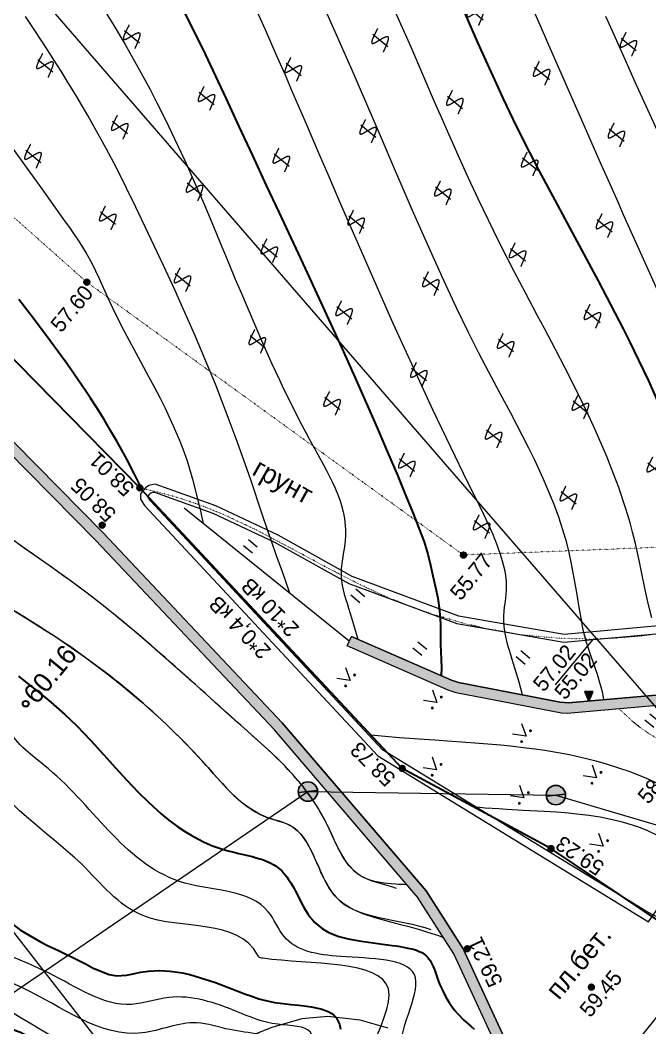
# Model space of a CAD drawing. Header units: millimetres. Extents: x -2893842 to -949497, y -1203244 to 262218.
# Drawn here: x -2167363 to -2134895, y -792470 to -740518 of the extents above; entities that cross this region are included whole.
import ezdxf

# ---------------------------------------------------------------- set-up
doc = ezdxf.new("R2010")
doc.units = ezdxf.units.MM
doc.linetypes.add('g5_366', pattern=[0.85, 0.1, -0.75])
doc.layers.get('0').update_dxf_attribs({"lineweight": 5})
for name, color, linetype in [('!!!_ Размеры', 7, 'Continuous'), ('02_сетка', 253, 'Continuous'), ('06_Инженерно-технические сооружения', 253, 'Continuous'), ('07_Объекты электропередачи', 253, 'Continuous'), ('10_Границы покрытий и угодий', 253, 'Continuous'), ('12_Рельеф', 253, 'Continuous'), ('13_Растительность', 253, 'Continuous'), ('19_Горизонтали', 253, 'Continuous'), ('35_Телефон', 253, 'Continuous'), ('37_Кабель низкого напряжения', 253, 'Continuous'), ('38_Кабели высокого напряжения', 253, 'Continuous'), ('44_Крышки колодцев', 253, 'Continuous'), ('61_Отметки высоты поверхности', 253, 'Continuous'), ('_Высоты_Блок', 253, 'Continuous')]:
    doc.layers.add(name, color=color, linetype=linetype)
doc.styles.add('LIKE17', font='d431.shx')
doc.styles.add('LIKE32', font='peteri.shx')
doc.styles.add('LIKE36', font='pragmai.shx')
doc.linetypes.add('g5_119_1', pattern='A,4,-1,[31,GUGK_2005.shx,S=0.1,R=0,X=0,Y=0],0.35,[31,GUGK_2005.shx,S=0.08,R=0,X=0,Y=0],3.3,[31,GUGK_2005.shx,S=0.08,R=180,X=0,Y=0],0.35,[31,GUGK_2005.shx,S=0.1,R=180,X=0,Y=0],-1', length=10)
doc.linetypes.add('g5_119_3', pattern='A,4,-1,[31,GUGK_2005.shx,S=0.1,R=0,X=0,Y=0],4,[31,GUGK_2005.shx,S=0.1,R=180,X=0,Y=0],-1', length=10)
doc.linetypes.add('g5_133_t', pattern='A,2,[27,GUGK_2005.shx,S=0.4,R=0,X=0,Y=0],2,-1', length=5)
doc.linetypes.add('g5_280_1', pattern='A,0.001,[21,GUGK_2005.shx,S=1,R=180,X=0,Y=0],2', length=2.001)
doc.linetypes.add('g5_332', pattern='A,0.001,[18,GUGK_2005.shx,S=10,R=180,X=0,Y=0],0.5', length=0.501)
doc.linetypes.add('g5_347', pattern='A,0,[21,GUGK_2005.shx,S=1.25,R=-115,X=0,Y=0],-0.875,[21,GUGK_2005.shx,S=1.25,R=45,X=0,Y=0],-0.75,[21,GUGK_2005.shx,S=1.25,R=135,X=0,Y=0.25],-0.5', length=2.125)

# ---------------------------------------------------------------- blocks, each defined once
blk = doc.blocks.new('BL_333')
at = {"color": 0}
for p, q in [((0, -3), (0, 3)), ((-3, 0), (3, 0))]:
    blk.add_line(p, q, dxfattribs=at)
blk = doc.blocks.new('g5_117')
h = blk.add_hatch(color=255)
h.paths.add_polyline_path([(-0.299, 0.352), (0.352, -0.299, 0.177899), (0.463, 0, 0.639215)])
h.paths.add_polyline_path([(-0.352, 0.299, 0.177899), (-0.463, 0, 0.639215), (0.299, -0.352)])
at = {"color": 0}
blk.add_lwpolyline([(0.354, -0.354), (-0.354, 0.354)], dxfattribs=at)
blk.add_circle((0, 0), 0.5, dxfattribs=at)
blk = doc.blocks.new('g5_416')
at = {"linetype": 'Continuous', "lineweight": 20}
blk.add_lwpolyline([(0.362, 0.6), (0, 0), (-0.362, 0.6)], dxfattribs=at)
at = {"linetype": 'Continuous'}
for centre in [(-0.362, 0), (0.362, 0)]:
    blk.add_circle(centre, 0.0375, dxfattribs=at)
blk = doc.blocks.new('g5_401')
at = {"color": 0, "lineweight": 20}
for points in [[(-0.2, 0), (-0.2, 0.6)], [(0.2, 0), (0.2, 0.6)]]:
    blk.add_lwpolyline(points, dxfattribs=at)
blk = doc.blocks.new('g5_411')
at = {"color": 0, "linetype": 'Continuous', "lineweight": 15}
for points in [[(0.375, 1), (0.365, 0.998), (0.355, 0.996), (0.346, 0.994), (0.336, 0.991), (0.326, 0.989), (0.316, 0.987), (0.307, 0.985), (0.297, 0.983), (0.287, 0.981), (0.277, 0.979), (0.268, 0.976), (0.258, 0.974), (0.248, 0.972), (0.238, 0.97), (0.228, 0.968), (0.219, 0.966), (0.209, 0.963), (0.199, 0.961), (0.189, 0.959), (0.18, 0.957), (0.17, 0.955), (0.16, 0.952), (0.15, 0.95), (0.141, 0.948), (0.131, 0.946), (0.121, 0.943), (0.111, 0.941), (0.102, 0.939), (0.092, 0.937), (0.082, 0.934), (0.073, 0.932), (0.063, 0.93), (0.053, 0.927), (0.043, 0.925), (0.034, 0.923), (0.024, 0.92), (0.014, 0.918), (0.005, 0.915), (-0.005, 0.913), (-0.015, 0.911), (-0.025, 0.908), (-0.034, 0.906), (-0.044, 0.903), (-0.054, 0.901), (-0.063, 0.898), (-0.073, 0.895), (-0.083, 0.893), (-0.092, 0.89), (-0.102, 0.887), (-0.111, 0.885), (-0.121, 0.882), (-0.131, 0.879), (-0.14, 0.876), (-0.15, 0.873), (-0.159, 0.87), (-0.169, 0.867), (-0.178, 0.864), (-0.188, 0.861), (-0.197, 0.858), (-0.207, 0.855), (-0.216, 0.852), (-0.226, 0.849), (-0.235, 0.845), (-0.245, 0.842), (-0.254, 0.838), (-0.263, 0.834), (-0.272, 0.831), (-0.282, 0.827), (-0.291, 0.823), (-0.3, 0.818), (-0.309, 0.814), (-0.318, 0.809), (-0.327, 0.805), (-0.335, 0.799), (-0.344, 0.794), (-0.352, 0.788), (-0.36, 0.782), (-0.367, 0.775), (-0.374, 0.768), (-0.379, 0.76), (-0.383, 0.75), (-0.385, 0.741), (-0.384, 0.731), (-0.38, 0.721), (-0.375, 0.713), (-0.369, 0.705), (-0.361, 0.698), (-0.354, 0.692), (-0.346, 0.686), (-0.337, 0.681), (-0.329, 0.675), (-0.32, 0.67), (-0.312, 0.665), (-0.303, 0.661), (-0.294, 0.656), (-0.285, 0.652), (-0.276, 0.647), (-0.267, 0.643), (-0.258, 0.639), (-0.249, 0.635), (-0.239, 0.631), (-0.23, 0.627), (-0.221, 0.623), (-0.212, 0.619), (-0.202, 0.616), (-0.193, 0.612), (-0.184, 0.608), (-0.174, 0.605), (-0.165, 0.601), (-0.156, 0.597), (-0.146, 0.594), (-0.137, 0.59), (-0.128, 0.587), (-0.118, 0.584), (-0.109, 0.58), (-0.099, 0.577), (-0.09, 0.573), (-0.081, 0.57), (-0.071, 0.567), (-0.062, 0.563), (-0.052, 0.56), (-0.043, 0.556), (-0.034, 0.553), (-0.024, 0.55), (-0.015, 0.546), (-0.005, 0.543), (0.004, 0.54), (0.013, 0.536), (0.023, 0.533), (0.032, 0.53), (0.042, 0.526), (0.051, 0.523), (0.061, 0.519), (0.07, 0.516), (0.079, 0.513), (0.089, 0.509), (0.098, 0.506), (0.108, 0.502), (0.117, 0.499), (0.126, 0.495), (0.136, 0.492), (0.145, 0.488), (0.154, 0.485), (0.164, 0.481), (0.173, 0.477), (0.182, 0.474), (0.191, 0.47), (0.201, 0.466), (0.21, 0.462), (0.219, 0.458), (0.228, 0.454), (0.238, 0.45), (0.247, 0.446), (0.256, 0.442), (0.265, 0.438), (0.274, 0.433), (0.283, 0.429), (0.292, 0.425), (0.301, 0.42), (0.309, 0.415), (0.318, 0.41), (0.327, 0.405), (0.335, 0.4), (0.343, 0.394), (0.351, 0.388), (0.359, 0.382), (0.367, 0.375), (0.374, 0.368), (0.38, 0.36), (0.385, 0.352), (0.39, 0.343), (0.392, 0.333), (0.392, 0.323), (0.391, 0.313), (0.387, 0.304), (0.382, 0.295), (0.377, 0.287), (0.37, 0.279), (0.363, 0.272), (0.356, 0.266), (0.348, 0.259), (0.34, 0.253), (0.332, 0.248), (0.323, 0.242), (0.315, 0.237), (0.306, 0.232), (0.298, 0.227), (0.289, 0.222), (0.28, 0.217), (0.271, 0.213), (0.262, 0.208), (0.253, 0.204), (0.244, 0.2), (0.235, 0.196), (0.226, 0.192), (0.217, 0.188), (0.207, 0.184), (0.198, 0.18), (0.189, 0.176), (0.179, 0.173), (0.17, 0.169), (0.161, 0.165), (0.151, 0.162), (0.142, 0.158), (0.133, 0.155), (0.123, 0.151), (0.114, 0.148), (0.105, 0.145), (0.095, 0.141), (0.086, 0.138), (0.076, 0.135), (0.067, 0.132), (0.057, 0.129), (0.048, 0.125), (0.038, 0.122), (0.029, 0.119), (0.019, 0.116), (0.01, 0.113), (0, 0.11), (-0.009, 0.107), (-0.019, 0.104), (-0.028, 0.101), (-0.038, 0.098), (-0.048, 0.095), (-0.057, 0.092), (-0.067, 0.089), (-0.076, 0.086), (-0.086, 0.083), (-0.095, 0.08), (-0.105, 0.078), (-0.115, 0.075), (-0.124, 0.072), (-0.134, 0.069), (-0.143, 0.066), (-0.153, 0.063), (-0.162, 0.061), (-0.172, 0.058), (-0.182, 0.055), (-0.191, 0.052), (-0.201, 0.049), (-0.21, 0.047), (-0.22, 0.044), (-0.23, 0.041), (-0.239, 0.038), (-0.249, 0.036), (-0.259, 0.033), (-0.268, 0.03), (-0.278, 0.027), (-0.287, 0.025), (-0.297, 0.022), (-0.307, 0.019), (-0.316, 0.017), (-0.326, 0.014), (-0.336, 0.011), (-0.345, 0.008), (-0.355, 0.006), (-0.364, 0.003), (-0.374, 0), (-0.375, 0)], [(0, 1), (0, 0)]]:
    blk.add_lwpolyline(points, dxfattribs=at)
blk = doc.blocks.new('g5_330a')
blk.add_hatch(color=0).paths.add_polyline_path([(0, 0), (-0.2, 0.5), (0.2, 0.5)])
at = {"color": 0}
blk.add_lwpolyline([(0, 0), (-0.2, 0.5), (0.2, 0.5)], close=True, dxfattribs=at)
blk = doc.blocks.new('g5_330')
blk.add_hatch(color=0).paths.add_polyline_path([(-0.15, 0, 1), (0.15, 0, 1)])
at = {"color": 0}
blk.add_circle((0, 0), 0.15, dxfattribs=at)
blk = doc.blocks.new('Топо_07.04.17')
at = {"layer": '06_Инженерно-технические сооружения', "linetype": 'Continuous', "lineweight": 20}
for points in [[(-288450, -655216), (-285731, -659580), (-286189, -659865), (-288943, -655447), (-291740, -647025), (-293272, -643898), (-299640, -634498), (-307682, -623762), (-318838, -609554), (-327369, -599663), (-333758, -592582), (-342415, -583598), (-351497, -574115), (-351107, -573741), (-342025, -583224), (-333363, -592214), (-326964, -599306), (-318421, -609210), (-307253, -623433), (-299200, -634185), (-292804, -643626), (-291239, -646820)], [(-295419, -630625), (-295147, -630158), (-290277, -632990), (-289933, -633144), (-284833, -634750), (-284407, -634828), (-278695, -634968), (-277995, -634912), (-272718, -633949), (-272115, -633810), (-260439, -630552), (-259791, -630423), (-240439, -628100), (-218525, -625815), (-164759, -622047), (-135083, -620544), (-130245, -620552), (-130246, -621092), (-135069, -621084), (-164726, -622586), (-218478, -626353), (-240379, -628637), (-259844, -630973), (-260174, -631039), (-272139, -634377), (-272456, -634450), (-278100, -635480), (-278520, -635512), (-284544, -635365), (-284833, -635316), (-290110, -633655), (-290498, -633486)]]:
    blk.add_hatch(color=7, dxfattribs=at).paths.add_polyline_path(points)
at = {"layer": '06_Инженерно-технические сооружения', "color": 7, "linetype": 'Continuous', "lineweight": 20}
blk.add_lwpolyline([(-288450, -655216), (-285731, -659580), (-286189, -659865), (-288943, -655447), (-291740, -647025), (-293272, -643898), (-299640, -634498), (-307682, -623762), (-318838, -609554), (-327369, -599663), (-333758, -592582), (-342415, -583598), (-351497, -574115), (-351107, -573741), (-342025, -583224), (-333363, -592214), (-326964, -599306), (-318421, -609210), (-307253, -623433), (-299200, -634185), (-292804, -643626), (-291239, -646820)], close=True, dxfattribs=at)
at = {"layer": '06_Инженерно-технические сооружения', "color": 7, "linetype": 'g5_280_1', "lineweight": 20}
for points in [[(-285731, -659580), (-288450, -655216), (-291239, -646820), (-292804, -643626), (-299200, -634185), (-307253, -623433), (-318421, -609210), (-326964, -599306), (-333363, -592214), (-342025, -583224), (-351107, -573741)], [(-130245, -620552), (-135083, -620544), (-164759, -622047), (-218525, -625815), (-240439, -628100), (-259791, -630423), (-260439, -630552), (-272115, -633810), (-272718, -633949), (-277995, -634912), (-278695, -634968), (-284407, -634828), (-284833, -634750), (-289933, -633144), (-290277, -632990), (-295147, -630158)]]:
    blk.add_lwpolyline(points, dxfattribs=at)
at = {"layer": '06_Инженерно-технические сооружения', "color": 7, "linetype": 'Continuous', "lineweight": 20}
for points in [[(-278520, -635512), (-284544, -635365), (-284833, -635316), (-290110, -633655), (-290498, -633486), (-295419, -630625), (-295147, -630158), (-290277, -632990), (-289933, -633144), (-284833, -634750), (-284407, -634828), (-278695, -634968)], [(-284971, -633831), (-282801, -631738)]]:
    blk.add_lwpolyline(points, dxfattribs=at)
at = {"layer": '07_Объекты электропередачи', "color": 7, "linetype": 'Continuous', "lineweight": 20}
for points in [[(-262243, -733005), (-261671, -662224), (-414519, -439250), (-568480, -181191), (-580494, -155079)], [(-307031, -727325), (-304847, -658632), (-420356, -469373), (-603704, -181090), (-608409, -171240)]]:
    blk.add_lwpolyline(points, dxfattribs=at)
at = {"layer": '10_Границы покрытий и угодий', "color": 7, "linetype": 'Continuous', "lineweight": 30}
blk.add_lwpolyline([(-278536, -648666), (-286157, -642194), (-293311, -637216), (-305122, -621319), (-316144, -607220), (-331494, -589889), (-339874, -581119), (-349286, -571510), (-355865, -564087), (-356030, -562203), (-355335, -560935), (-353832, -559915), (-345243, -560132), (-345151, -559109), (-345134, -558570), (-345122, -558211), (-336010, -558337), (-320052, -558932), (-304930, -559222), (-287684, -558991), (-272689, -558501), (-256411, -557814)], dxfattribs=at)
at = {"layer": '10_Границы покрытий и угодий', "color": 7, "linetype": 'g5_366', "lineweight": 20}
blk.add_lwpolyline([(-274139, -627733), (-288936, -626643), (-306647, -610479), (-346751, -565770), (-108476, -579342), (-99162, -592075), (-100786, -616211), (-208446, -619410)], close=True, dxfattribs=at)
for points in [[(-278868, -631802), (-280224, -631829), (-281803, -631781), (-282958, -631685), (-284454, -631478), (-285801, -631211), (-286941, -630924), (-288125, -630568), (-289243, -630174), (-290916, -629476), (-291813, -629046), (-292964, -628431), (-293663, -628021), (-294623, -627419), (-295936, -626541), (-297656, -625346), (-299490, -624104), (-300916, -623222), (-301777, -622744), (-302267, -622493), (-302620, -622322), (-303095, -622106), (-303586, -621899), (-304179, -621667), (-305122, -621319)], [(-277798, -639501), (-277935, -639098), (-278242, -638628), (-278692, -638181), (-279168, -637811), (-279600, -637509), (-280110, -637150), (-280442, -636897), (-280854, -636534), (-281244, -636135), (-281856, -635431)]]:
    blk.add_lwpolyline(points, dxfattribs=at)
at = {"layer": '12_Рельеф', "color": 42, "linetype": 'g5_332', "lineweight": 20}
blk.add_lwpolyline([(-295547, -650446), (-296926, -649869), (-298561, -649495), (-299907, -649462), (-301495, -649728), (-303334, -650238)], dxfattribs=at)
at = {"layer": '12_Рельеф', "color": 7, "linetype": 'g5_347', "lineweight": 20}
blk.add_lwpolyline([(-295283, -630391), (-302974, -622624)], dxfattribs=at)
at = {"layer": '19_Горизонтали', "color": 42, "linetype": 'Continuous', "lineweight": 30}
for points in [[(-314434, -642694), (-313802, -643279), (-312854, -644001), (-312506, -644226), (-311978, -644547), (-310961, -645193), (-310647, -645414), (-310306, -645647), (-309521, -646072), (-309158, -646181), (-308639, -646215), (-308195, -646172), (-307899, -646140), (-307482, -646123), (-306921, -646160), (-306371, -646255), (-305776, -646417), (-305390, -646550), (-304121, -647107), (-303537, -647404), (-303023, -647674), (-302646, -647871), (-302399, -647996), (-302005, -648181), (-301792, -648270), (-301223, -648461), (-300645, -648604), (-300390, -648660), (-300390, -648660), (-300001, -648744), (-300001, -648744), (-299713, -648810), (-299365, -648899), (-298964, -649027), (-298823, -649083), (-298643, -649167), (-298519, -649238), (-298340, -649367), (-298246, -649456), (-298142, -649591), (-298009, -649949), (-297991, -650209)], [(-312440, -630270), (-312031, -630666), (-311460, -631233), (-310923, -631788), (-310287, -632488), (-309750, -633134), (-309100, -633986), (-308520, -634786), (-308250, -635167), (-307997, -635521), (-307485, -636228), (-306983, -636893), (-306511, -637480), (-305930, -638138), (-305571, -638507), (-305153, -638899), (-304782, -639212), (-304519, -639416), (-304197, -639645), (-303890, -639843), (-303484, -640075), (-303092, -640270), (-302773, -640407), (-302432, -640537), (-302186, -640625), (-301885, -640729), (-301513, -640863), (-301306, -640945), (-301126, -641022), (-301009, -641076), (-300914, -641124), (-300748, -641214), (-300626, -641289), (-300448, -641414), (-300376, -641473), (-300285, -641552), (-300169, -641671), (-300081, -641773), (-299995, -641887), (-299938, -641971), (-299861, -642096), (-299778, -642243), (-299680, -642440), (-299565, -642702), (-299493, -642882), (-299398, -643129), (-299303, -643386), (-299184, -643695), (-299090, -643915), (-298998, -644111), (-298903, -644283), (-298793, -644457), (-298689, -644597), (-298507, -644804), (-298332, -644967), (-298063, -645170), (-297823, -645314), (-297542, -645453), (-297079, -645634), (-296711, -645750), (-296295, -645865), (-296043, -645929), (-295692, -646015), (-295228, -646130), (-295081, -646168), (-294854, -646227), (-294657, -646280), (-294449, -646338), (-294300, -646382), (-294153, -646426), (-293980, -646482), (-293866, -646523), (-293737, -646575), (-293641, -646619), (-293576, -646651), (-293500, -646693), (-293409, -646750), (-293349, -646792), (-293262, -646865), (-293188, -646938), (-293144, -646991), (-293095, -647058), (-293050, -647129), (-293003, -647220), (-292972, -647288), (-292928, -647400), (-292880, -647551), (-292847, -647672), (-292813, -647811), (-292764, -648029), (-292704, -648287), (-292637, -648533), (-292545, -648820), (-292403, -649187), (-292269, -649476), (-292180, -649644), (-292019, -649918), (-291905, -650089), (-291621, -650467), (-291303, -650825), (-291144, -650987)], [(-305092, -621360), (-305092, -621344), (-305093, -621315), (-305100, -621260), (-305109, -621217), (-305126, -621155), (-305155, -621065), (-305334, -620561), (-305617, -619809), (-305839, -619256), (-306028, -618803), (-306273, -618243), (-306561, -617611), (-306867, -616972), (-307129, -616445), (-307331, -616048), (-308147, -614530), (-309068, -612918), (-309741, -611781), (-310224, -610975)], [(-300130, -597078), (-299245, -599514), (-299057, -600061), (-298440, -601904), (-297953, -603379), (-297428, -604959), (-296891, -606564), (-296393, -608047), (-295385, -611053), (-293959, -615377), (-293418, -617059), (-293034, -618277), (-292614, -619635), (-292223, -620926), (-291855, -622169), (-291598, -623061), (-291270, -624222), (-290972, -625325), (-290875, -625738), (-290756, -626398), (-290684, -626968), (-290622, -627528), (-290549, -628152), (-290497, -628708), (-290481, -629066), (-290498, -629730), (-290529, -630131), (-290555, -630392), (-290631, -631122), (-290661, -631444), (-290695, -631890), (-290720, -632281), (-290771, -632703)], [(-278100, -619851), (-278432, -618801), (-278811, -617680), (-279157, -616702), (-279417, -615995), (-280421, -613389), (-281480, -610749), (-282183, -609002), (-282806, -607419), (-283389, -605886), (-283855, -604602), (-284246, -603469), (-285213, -600473), (-285772, -598667), (-285790, -598609)]]:
    blk.add_lwpolyline(points, dxfattribs=at)
at = {"layer": '19_Горизонтали', "color": 42, "linetype": 'Continuous', "lineweight": 20}
for points in [[(-310188, -602264), (-309200, -604026), (-308902, -604557), (-308340, -605560), (-308061, -606062), (-307474, -607124), (-307194, -607636), (-306779, -608426), (-306512, -608987), (-306284, -609531), (-305999, -610355), (-305680, -611362), (-305361, -612285), (-305016, -613200), (-304817, -613706), (-304542, -614390), (-304028, -615661), (-303815, -616198), (-303564, -616854), (-303380, -617355), (-303049, -618332), (-302828, -619069), (-302694, -619580), (-302550, -620207), (-302410, -620944), (-302370, -621187), (-302163, -622779), (-302090, -623516)], [(-298053, -627593), (-298307, -626398), (-298510, -625591), (-298695, -624825), (-298815, -624272), (-299013, -623325), (-299397, -621558), (-299870, -619515), (-300188, -618225), (-300417, -617338), (-300654, -616453), (-300840, -615779), (-301429, -613773), (-301845, -612438), (-302186, -611379), (-302618, -610075), (-303696, -606926), (-304469, -604794), (-304876, -603750), (-305632, -601945), (-306101, -600890), (-306483, -600061), (-306739, -599520), (-307037, -598901), (-307310, -598345), (-307841, -597289), (-308244, -596505)], [(-304269, -596423), (-303775, -597479), (-303302, -598531), (-302654, -600056), (-302285, -600979), (-302009, -601701), (-301661, -602650), (-301303, -603673), (-300935, -604774), (-300531, -606041), (-300187, -607169), (-299835, -608356), (-299581, -609229), (-299286, -610253), (-299019, -611178), (-298832, -611826), (-297998, -614602), (-297636, -615735), (-297346, -616605), (-297182, -617079), (-296760, -618256), (-296535, -618854), (-296302, -619453), (-296150, -619832), (-295815, -620641), (-295577, -621217), (-295441, -621558), (-295231, -622127), (-295114, -622482), (-295006, -622865), (-294924, -623212), (-294888, -623400), (-294840, -623728), (-294811, -624087), (-294823, -624655), (-294859, -624947), (-294919, -625248), (-295016, -625626), (-295089, -625884), (-295130, -626030), (-295188, -626248), (-295273, -626616), (-295306, -626809), (-295332, -627057), (-295336, -627390), (-295324, -627574), (-295308, -627724), (-295274, -627954), (-295221, -628237), (-295179, -628428), (-295138, -628701), (-295032, -629269), (-294832, -630341)], [(-286717, -634157), (-286828, -633483), (-286949, -632783), (-287051, -632228), (-287089, -632034), (-287190, -631470), (-287258, -630909), (-287270, -630540), (-287258, -630287), (-287220, -629993), (-287126, -629537), (-287085, -629365), (-287020, -629095), (-286938, -628699), (-286904, -628472), (-286885, -628247), (-286880, -628136), (-286881, -627947), (-286894, -627709), (-286923, -627444), (-286963, -627186), (-286996, -627004), (-287043, -626782), (-287088, -626583), (-287141, -626366), (-287314, -625732), (-287655, -624681), (-287840, -624158), (-288021, -623661), (-288243, -623057), (-288458, -622463), (-288789, -621537), (-289646, -619066), (-290027, -617933), (-291184, -614381), (-291882, -612162), (-292551, -609999), (-292882, -608916), (-293261, -607672), (-293657, -606367), (-294003, -605224), (-294511, -603542), (-295035, -601817), (-295236, -601160), (-295619, -599914), (-296032, -598592), (-296359, -597574)], [(-292894, -597786), (-291831, -601138), (-290728, -604798), (-290235, -606448), (-289989, -607265), (-289611, -608515), (-289058, -610299), (-288432, -612245), (-287864, -613930), (-287412, -615213), (-286987, -616367), (-286726, -617054), (-286134, -618558), (-285706, -619634), (-284994, -621492), (-284746, -622187), (-284422, -623160), (-284015, -624571), (-283852, -625245), (-283852, -625245), (-283624, -626424), (-283536, -627041), (-283457, -627806), (-283408, -628478), (-283361, -629331), (-283326, -629996), (-283282, -630732), (-283263, -630992), (-283233, -631302), (-283210, -631488), (-283157, -631820), (-283000, -632561), (-283000, -632561), (-282847, -633225), (-282796, -633462), (-282757, -633653), (-282700, -633960), (-282664, -634191), (-282630, -634453), (-282605, -634730), (-282599, -634872)], [(-279655, -630953), (-279712, -630558), (-279767, -630108), (-279817, -629636), (-279891, -628797), (-279959, -628009), (-280030, -627299), (-280069, -626975), (-280139, -626456), (-280216, -625965), (-280287, -625555), (-280360, -625163), (-280590, -624092), (-280831, -623120), (-281017, -622437), (-281188, -621853), (-281443, -621029), (-281651, -620395), (-282055, -619225), (-282631, -617664), (-283023, -616646), (-283468, -615512), (-283759, -614780), (-284240, -613564), (-284690, -612415), (-285290, -610828), (-286119, -608479), (-286490, -607364), (-286785, -606452), (-287244, -604998), (-287510, -604139), (-287779, -603260), (-288671, -600331), (-289106, -598918), (-289498, -597668)], [(-282661, -597596), (-281930, -599962), (-281609, -601003), (-280274, -605319), (-279610, -607451), (-279414, -608075), (-278981, -609452), (-278768, -610126), (-277403, -614384)], [(-276482, -606208), (-277382, -603413), (-277770, -602204), (-278259, -600679), (-278515, -599883)], [(-312244, -626916), (-311480, -627515), (-310834, -628034), (-310301, -628473), (-309730, -628959), (-308890, -629703), (-308325, -630226), (-307833, -630697), (-307113, -631416), (-306265, -632312), (-305367, -633328), (-305090, -633657), (-304246, -634706), (-303459, -635762), (-303256, -636047), (-303075, -636305), (-302831, -636650), (-302615, -636950), (-302425, -637204), (-302264, -637411), (-302093, -637620), (-301778, -637972), (-301539, -638210), (-301098, -638580), (-300857, -638748), (-300590, -638906), (-300385, -639008), (-300131, -639120), (-299956, -639194), (-299715, -639301), (-299573, -639374), (-299461, -639440), (-299388, -639487), (-299296, -639557), (-299209, -639631), (-299041, -639804), (-298903, -639982), (-298838, -640081), (-298787, -640164), (-298655, -640413), (-298556, -640634), (-298453, -640899), (-298364, -641158), (-298294, -641375), (-298202, -641674), (-298096, -642015), (-297981, -642358), (-297926, -642511), (-297852, -642698), (-297766, -642893), (-297648, -643123), (-297460, -643416), (-297262, -643652), (-297058, -643847), (-296825, -644031), (-296624, -644166), (-296184, -644413), (-295586, -644688), (-295212, -644842), (-294799, -645004), (-294302, -645198), (-293967, -645330), (-293716, -645431), (-293358, -645579), (-293063, -645705), (-292758, -645841), (-292471, -645974), (-292183, -646119)], [(-293738, -643210), (-293926, -643180), (-294202, -643134), (-294334, -643110), (-294545, -643069), (-294732, -643029), (-294908, -642987), (-295113, -642932), (-295375, -642848), (-295602, -642757), (-295751, -642684), (-295957, -642561), (-296066, -642481), (-296144, -642417), (-296236, -642333), (-296351, -642212), (-296351, -642212), (-296597, -641886), (-296723, -641673), (-296873, -641372), (-296965, -641157), (-297055, -640928), (-297124, -640736), (-297199, -640517), (-297297, -640224), (-297407, -639892), (-297509, -639598), (-297597, -639361), (-297761, -638966), (-297855, -638758), (-298076, -638312), (-298149, -638177), (-298235, -638022), (-298318, -637876), (-298417, -637712), (-298516, -637552), (-298687, -637286), (-298832, -637073), (-298902, -636972), (-299042, -636777), (-299171, -636603), (-299318, -636409), (-299440, -636253), (-299532, -636137), (-299668, -635968), (-299892, -635698), (-300252, -635278), (-301178, -634240), (-302125, -633184), (-302529, -632730), (-302949, -632257), (-303356, -631800), (-303637, -631485), (-304255, -630793), (-304793, -630196), (-305692, -629215), (-306066, -628814), (-306736, -628109), (-307118, -627715), (-307968, -626862), (-308500, -626348), (-309338, -625567), (-309759, -625187), (-310221, -624776), (-310837, -624232), (-311532, -623615), (-312300, -622919)], [(-294719, -635320), (-293266, -635617), (-292020, -635850), (-291480, -635948), (-290611, -636106), (-290123, -636195), (-289219, -636366), (-288126, -636587), (-287626, -636695), (-286845, -636876), (-286386, -636990), (-285901, -637119), (-284668, -637485), (-283813, -637779), (-283408, -637932), (-282892, -638141), (-282121, -638487), (-281724, -638681), (-280861, -639145), (-280375, -639432)], [(-280493, -642222), (-281122, -641824), (-281586, -641580), (-282344, -641248), (-282689, -641119), (-283457, -640873), (-284024, -640719), (-284779, -640542), (-285220, -640450), (-285665, -640364), (-286276, -640254), (-287362, -640070), (-288191, -639930), (-288607, -639857), (-289292, -639729), (-289870, -639610)]]:
    blk.add_lwpolyline(points, dxfattribs=at)
for points, knots in [([(-305181, -673083, -2200), (-305163, -672839, -2200), (-305676, -671631, -2200), (-308269, -672548, -2200), (-310226, -672926, -2200), (-311943, -674300, -2200), (-314078, -675885, -2200), (-316609, -672877, -2200), (-317261, -670313, -2200), (-317614, -667072, -2200), (-316457, -663602, -2200), (-320411, -661774, -2200), (-318998, -657528, -2200), (-323792, -656683, -2200), (-322001, -653801, -2200), (-323352, -650832, -2200), (-317066, -647551, -2200), (-324212, -645754, -2200), (-322531, -640962, -2200), (-323988, -636211, -2200), (-327487, -631920, -2200), (-330334, -627445, -2200), (-332974, -623617, -2200), (-335736, -618431, -2200), (-339184, -613114, -2200), (-341669, -608525, -2200), (-344010, -607022, -2200), (-343839, -606401, -2200), (-344530, -606242, -2200), (-343056, -602906, -2200), (-349818, -599183, -2200), (-353368, -593714, -2200), (-357038, -589407, -2200), (-361630, -587363, -2200), (-363349, -584190, -2200), (-365376, -580494, -2200), (-370939, -580035, -2200), (-374921, -577718, -2200), (-378723, -574610, -2200), (-380690, -573054, -2200), (-382235, -571026, -2200), (-381398, -568105, -2200), (-376880, -562742, -2200), (-384601, -559377, -2200), (-382865, -555996, -2200), (-384555, -554529, -2200), (-386308, -550021, -2200), (-383314, -545081, -2200), (-381453, -540466, -2200), (-381989, -538188, -2200), (-383187, -535870, -2200), (-383447, -531332, -2200), (-388372, -528019, -2200), (-392339, -529778, -2200), (-393361, -526737, -2200), (-396543, -523759, -2200), (-396721, -518260, -2200), (-394935, -514251, -2200), (-394880, -509793, -2200), (-395039, -503676, -2200), (-389938, -501542, -2200), (-388543, -499329, -2200), (-388943, -497354, -2200), (-389029, -494106, -2200), (-383957, -492795, -2200), (-385477, -485247, -2200), (-386710, -478811, -2200), (-379722, -471312, -2200), (-388338, -459186, -2200), (-376977, -457743, -2200), (-378909, -449101, -2200), (-377521, -439569, -2200), (-379604, -433864, -2200), (-381082, -425671, -2200), (-379220, -420333, -2200), (-383308, -417659, -2200), (-384945, -416312, -2200), (-385304, -413541, -2200), (-382593, -409301, -2200), (-385533, -403595, -2200), (-390087, -400288, -2200), (-394193, -398839, -2200), (-394905, -395686, -2200), (-394623, -394101, -2200), (-393855, -393209, -2200), (-392911, -392266, -67200)], [54.625592, 54.625592, 54.625592, 54.625592, 55.387877, 57.775974, 60.929196, 61.796568, 64.416384, 67.521963, 71.118115, 72.659651, 77.428977, 79.580994, 83.775357, 86.54856, 89.680473, 90.719894, 95.876876, 100.299253, 103.042873, 109.021584, 114.662292, 119.553418, 124.939203, 128.592957, 137.167332, 143.905148, 144.309349, 144.809922, 145.422104, 145.591954, 154.75448, 161.0631, 166.7917, 171.136169, 175.610967, 177.293502, 183.47361, 190.160295, 191.250136, 198.14103, 198.214491, 198.245409, 206.960175, 212.80541, 214.78807, 216.050196, 218.906249, 228.72654, 231.488875, 233.516966, 235.487564, 239.274708, 247.013577, 247.680462, 251.546263, 253.251933, 261.346847, 265.087873, 266.44807, 274.747629, 280.572689, 281.531242, 282.052005, 286.531074, 289.160168, 295.36929, 304.561633, 308.45421, 324.190744, 326.839425, 339.864504, 340.640733, 356.000938, 356.874036, 365.755401, 368.965849, 370.689716, 371.826863, 376.952458, 384.570671, 387.754786, 394.353338, 395.518681, 397.182893, 398.970974, 398.970974, 398.970974, 398.970974]), ([(-303832, -672532, -2700), (-303678, -671844, -2700), (-305017, -668433, -2700), (-309274, -669890, -2700), (-312308, -670792, -2700), (-313079, -671567, -2700), (-313897, -672178, -2700), (-314216, -671813, -2700), (-314449, -670719, -2700), (-314791, -667020, -2700), (-312566, -660921, -2700), (-318147, -658969, -2700), (-317659, -655000, -2700), (-322177, -655040, -2700), (-321529, -653171, -2700), (-322225, -650910, -2700), (-315006, -647422, -2700), (-323058, -645632, -2700), (-321740, -640623, -2700), (-322999, -636083, -2700), (-326556, -631566, -2700), (-329147, -627474, -2700), (-331851, -623538, -2700), (-334739, -617905, -2700), (-338784, -612871, -2700), (-341008, -606152, -2700), (-343598, -605890, -2700), (-345431, -602772, -2700), (-348185, -598860, -2700), (-352928, -593404, -2700), (-356287, -589046, -2700), (-360898, -586933, -2700), (-362737, -583589, -2700), (-365901, -577608, -2700), (-372427, -577805, -2700), (-378296, -574917, -2700), (-381349, -572772, -2700), (-380764, -567522, -2700), (-376083, -562158, -2700), (-384007, -559093, -2700), (-382395, -555760, -2700), (-383753, -554568, -2700), (-385176, -550919, -2700), (-382376, -546206, -2700), (-380449, -541255, -2700), (-381285, -537559, -2700), (-383318, -533856, -2700), (-382993, -529191, -2700), (-387302, -526029, -2700), (-390526, -528817, -2700), (-392132, -525592, -2700), (-395065, -523090, -2700), (-395340, -518222, -2700), (-393809, -514553, -2700), (-393865, -510461, -2700), (-393869, -504979, -2700), (-389148, -502708, -2700), (-387513, -499789, -2700), (-388055, -497378, -2700), (-388007, -494240, -2700), (-382451, -493065, -2700), (-384183, -485132, -2700), (-385348, -478855, -2700), (-379343, -472404, -2700), (-387535, -461473, -2700), (-377004, -460690, -2700), (-379162, -449086, -2700), (-375857, -439412, -2700), (-377779, -429979, -2700), (-379899, -423496, -2700), (-377857, -418224, -2700), (-384311, -417154, -2700), (-381105, -414473, -2700), (-385813, -414981, -2700), (-382221, -411076, -2700), (-382240, -407164, -2700), (-386914, -404060, -2700), (-380886, -399746, -2700), (-386812, -399534, -2700), (-389703, -397186, -2700), (-390040, -394578, -2700), (-389902, -392874, -2700), (-389856, -392823, -2700), (-389838, -392795, -2700)], [45.390775, 45.390775, 45.390775, 45.390775, 47.637781, 54.006042, 55.1885, 57.140086, 57.461818, 57.843205, 58.284837, 60.927472, 69.103458, 72.79263, 74.910576, 79.01705, 79.811714, 80.075448, 86.023378, 91.124033, 93.096973, 100.150992, 104.601677, 110.284248, 114.668958, 118.954849, 129.01268, 135.62094, 135.907992, 136.481917, 145.576397, 151.135775, 158.00553, 161.82908, 165.767331, 169.166739, 181.486431, 181.524802, 188.805295, 189.694489, 197.268539, 203.692509, 205.298238, 206.320416, 208.633493, 216.586809, 221.054289, 224.334288, 227.521304, 233.646191, 237.395952, 240.28579, 242.994165, 245.765879, 252.315963, 255.343052, 257.674818, 264.64432, 269.535876, 272.269528, 273.754668, 276.975571, 280.143415, 287.624897, 295.533394, 298.882315, 312.421008, 314.699763, 325.905696, 336.384795, 348.052643, 352.894365, 357.290193, 361.3714, 362.867215, 364.430613, 369.30384, 370.163173, 376.522668, 379.529799, 384.352013, 386.29623, 391.103267, 391.197468, 391.29868, 391.29868, 391.29868, 391.29868]), ([(-301167, -671478, -3700), (-301162, -671460, -3700), (-300572, -669590, -3700), (-301302, -665580, -3700), (-305926, -667286, -3700), (-307209, -659082, -3700), (-300805, -662282, -3700), (-298291, -660758, -3700), (-298180, -660321, -3700), (-300523, -657777, -3700), (-304738, -654919, -3700), (-302812, -651667, -3700), (-303802, -650879, -3700), (-305386, -650302, -3700), (-309866, -651702, -3700), (-314646, -647265, -3700), (-318282, -644874, -3700), (-320706, -643748, -3700), (-320178, -639915, -3700), (-321023, -635836, -3700), (-324677, -630840, -3700), (-326787, -627551, -3700), (-329595, -623341, -3700), (-332788, -617007, -3700), (-337143, -611460, -3700), (-339956, -604746, -3700), (-342947, -604679, -3700), (-344841, -601210, -3700), (-347288, -597768, -3700), (-351657, -592742, -3700), (-354854, -588325, -3700), (-359426, -586085, -3700), (-361536, -582405, -3700), (-363994, -576451, -3700), (-371043, -575461, -3700), (-375821, -573123, -3700), (-379190, -570430, -3700), (-378474, -566211, -3700), (-375028, -560931, -3700), (-382796, -558525, -3700), (-381446, -555283, -3700), (-382154, -554648, -3700), (-382912, -552714, -3700), (-380509, -548457, -3700), (-378362, -542834, -3700), (-380124, -536301, -3700), (-381861, -531153, -3700), (-385393, -526776, -3700), (-383409, -524428, -3700), (-384614, -523335, -3700), (-386738, -521973, -3700), (-386753, -524614, -3700), (-388357, -525318, -3700), (-389693, -523452, -3700), (-392187, -521753, -3700), (-392617, -518101, -3700), (-391519, -515162, -3700), (-391783, -511810, -3700), (-391650, -507479, -3700), (-387541, -505057, -3700), (-385304, -500696, -3700), (-386462, -497331, -3700), (-386101, -494451, -3700), (-379123, -493788, -3700), (-381589, -484910, -3700), (-382626, -478942, -3700), (-378580, -474592, -3700), (-384095, -467222, -3700), (-377721, -466717, -3700), (-377537, -464017, -3700), (-377635, -461651, -3700)], [32.263911, 32.263911, 32.263911, 32.263911, 32.313827, 37.528809, 39.622721, 44.070448, 51.134648, 52.063494, 52.203227, 52.387426, 61.719432, 61.925054, 63.282873, 64.323276, 67.296019, 76.027806, 80.707045, 82.133221, 82.564802, 91.769437, 93.840077, 101.105536, 103.488096, 109.038261, 122.063004, 126.376729, 127.688966, 130.312625, 136.955763, 141.016656, 150.168722, 152.950433, 155.81559, 162.648745, 170.915907, 174.791333, 179.238949, 182.061171, 187.005343, 194.586786, 195.438651, 195.980933, 197.208059, 201.427424, 209.305193, 215.089008, 220.708861, 226.97008, 227.584702, 228.892232, 230.940248, 233.145605, 234.354891, 234.748416, 239.652218, 243.112639, 244.711856, 248.986761, 253.296148, 256.320698, 262.604548, 266.018441, 266.723013, 270.968355, 280.994559, 286.335361, 288.59697, 297.739984, 299.278883, 305.020368, 305.020368, 305.020368, 305.020368]), ([(-299799, -670850, -4200), (-299800, -670846, -4200), (-300134, -669268, -4200), (-302686, -666655, -4200), (-299124, -665548, -4200), (-297110, -664064, -4200), (-296516, -660981, -4200), (-299048, -657926, -4200), (-304620, -654499, -4200), (-300512, -651393, -4200), (-301585, -650008, -4200), (-303364, -649858, -4200), (-305625, -648702, -4200), (-309575, -650053, -4200), (-313607, -645917, -4200), (-317953, -644436, -4200), (-320079, -641735, -4200), (-320935, -638223, -4200), (-320783, -634572, -4200), (-323765, -630480, -4200), (-325608, -627591, -4200), (-328471, -623245, -4200), (-331818, -616571, -4200), (-336261, -610656, -4200), (-339421, -604029, -4200), (-342648, -604119, -4200), (-344550, -600434, -4200), (-346839, -597223, -4200), (-351016, -592408, -4200), (-354134, -587961, -4200), (-358697, -585668, -4200), (-360926, -581804, -4200), (-363046, -575864, -4200), (-370291, -574321, -4200), (-374706, -572315, -4200), (-378207, -569292, -4200), (-377360, -565561, -4200), (-374508, -560319, -4200), (-382185, -558241, -4200), (-380966, -555043, -4200), (-381357, -554688, -4200), (-381781, -553611, -4200), (-379556, -549582, -4200), (-377352, -543627, -4200), (-379479, -535667, -4200), (-381258, -530397, -4200), (-384255, -526178, -4200), (-382103, -523867, -4200), (-384511, -521900, -4200), (-387734, -518993, -4200), (-388689, -523730, -4200), (-391002, -519898, -4200), (-391260, -518044, -4200), (-390368, -515432, -4200), (-390722, -512492, -4200), (-390577, -508690, -4200), (-386748, -506228, -4200), (-383811, -501631, -4200), (-386137, -497147, -4200), (-384249, -494914, -4200), (-378388, -493413, -4200), (-380141, -484870, -4200), (-381275, -478983, -4200), (-378190, -475688, -4200), (-382382, -470088, -4200), (-377008, -469656, -4200), (-377519, -465720, -4200), (-377234, -462950, -4200), (-377307, -462241, -4200)], [26.254569, 26.254569, 26.254569, 26.254569, 26.265262, 31.010426, 32.058238, 36.25824, 38.144637, 40.631317, 48.058832, 50.320676, 50.359471, 53.278957, 55.025111, 57.879375, 64.522218, 70.10827, 71.454375, 74.625355, 80.775387, 81.656004, 89.712908, 91.094392, 97.276695, 111.784894, 114.951352, 116.776182, 120.424707, 125.842173, 129.153824, 139.447046, 141.707837, 144.036448, 152.586476, 158.827372, 164.621326, 167.652504, 171.441241, 175.070473, 183.230652, 183.705586, 184.00792, 184.69207, 187.044459, 196.627373, 203.663097, 210.499367, 214.816108, 216.010561, 218.551612, 222.531717, 224.432661, 227.869587, 229.785177, 230.670458, 235.916932, 238.896262, 240.987309, 249.046257, 252.616999, 253.484426, 257.439545, 268.738109, 272.795065, 274.513018, 281.458193, 282.627164, 288.375662, 290.218108, 290.218108, 290.218108, 290.218108]), ([(-298461, -670226, -4700), (-298741, -669295, -4700), (-300388, -667044, -4700), (-297058, -666889, -4700), (-295210, -665242, -4700), (-294981, -661499, -4700), (-297878, -658165, -4700), (-301726, -654501, -4700), (-300074, -652008, -4700), (-298950, -649895, -4700), (-301532, -649674, -4700), (-303502, -648499, -4700), (-306040, -647288, -4700), (-309469, -648161, -4700), (-312337, -645549, -4700), (-316195, -643811, -4700), (-319358, -639372, -4700), (-320296, -635339, -4700), (-321095, -631492, -4700), (-323690, -629300, -4700), (-325106, -626593, -4700), (-327354, -623153, -4700), (-330853, -616153, -4700), (-335309, -609741, -4700), (-338873, -603294, -4700), (-342379, -603609, -4700), (-344263, -599662, -4700), (-346389, -596678, -4700), (-350374, -592073, -4700), (-353412, -587595, -4700), (-357970, -585254, -4700), (-360312, -581198, -4700), (-362093, -575262, -4700), (-369521, -573174, -4700), (-373693, -571562, -4700), (-377281, -568176, -4700), (-376239, -564913, -4700), (-373970, -559699, -4700), (-381567, -557955, -4700), (-380482, -554803, -4700), (-380562, -554729, -4700), (-380650, -554507, -4700), (-378597, -550707, -4700), (-376369, -544419, -4700), (-378778, -535034, -4700), (-380796, -529630, -4700), (-383145, -525569, -4700), (-380716, -523300, -4700), (-384385, -520621, -4700), (-388520, -516081, -4700), (-389437, -518987, -4700), (-389869, -518296, -4700), (-389919, -517929, -4700), (-389213, -515741, -4700), (-389643, -513164, -4700), (-389531, -509880, -4700), (-385872, -507432, -4700), (-383163, -502628, -4700), (-385003, -497380, -4700), (-382871, -495129, -4700), (-377117, -492809, -4700), (-378807, -484785, -4700), (-379916, -479029, -4700), (-377806, -476781, -4700), (-380671, -472952, -4700), (-377590, -472376, -4700), (-377385, -468090, -4700), (-377096, -464585, -4700), (-376906, -462669, -4700)], [21.449529, 21.449529, 21.449529, 21.449529, 24.190889, 27.109794, 28.028545, 31.661604, 36.450766, 41.97379, 43.695081, 45.492604, 47.222153, 49.453564, 53.018629, 54.975325, 59.529224, 63.358656, 67.764091, 75.128373, 75.744038, 79.466431, 84.597958, 84.978367, 91.792807, 107.784462, 109.803653, 112.141075, 116.814467, 121.006263, 123.568671, 135.003048, 136.742919, 138.534984, 148.801885, 153.016517, 160.728998, 162.343738, 167.098988, 169.413282, 178.152197, 178.250199, 178.312585, 178.453759, 178.939173, 190.227232, 198.514863, 206.567552, 208.939815, 210.7141, 214.48867, 220.400866, 220.76879, 221.434002, 221.804761, 221.976106, 228.19415, 229.843421, 231.000965, 240.835012, 243.534842, 246.373694, 248.983534, 261.554459, 264.327569, 265.501866, 270.2492, 271.048243, 274.977597, 280.334356, 280.334356, 280.334356, 280.334356]), ([(-290557, -666432, -6200), (-290348, -665575, -6200), (-289639, -664856, -6200), (-288732, -663970, -6200), (-288789, -663850, -6200), (-288821, -663786, -6200), (-289849, -662316, -6200), (-290572, -657735, -6200), (-295645, -657037, -6200), (-298654, -653281, -6200), (-291776, -647029, -6200), (-299312, -646742, -6200), (-301755, -646080, -6200), (-302544, -643928, -6200), (-307588, -644453, -6200), (-310665, -639192, -6200), (-314804, -636236, -6200), (-315139, -631549, -6200), (-319055, -627376, -6200), (-323668, -623668, -6200), (-327397, -615742, -6200), (-333431, -610483, -6200), (-332360, -604046, -6200), (-335874, -597751, -6200), (-337293, -602391, -6200), (-341909, -600343, -6200), (-343452, -597445, -6200), (-345028, -595048, -6200), (-348446, -591089, -6200), (-351232, -586482, -6200), (-355797, -584021, -6200), (-356477, -582800, -6200), (-359295, -579713, -6200), (-358924, -573025, -6200), (-366206, -570929, -6200), (-368462, -565012, -6200), (-372615, -561495, -6200), (-374223, -558176, -6200), (-372064, -555891, -6200), (-373561, -554218, -6200), (-375402, -552745, -6200), (-376957, -549323, -6200), (-375723, -547025, -6200), (-375299, -546070, -6200)], [8.141321, 8.141321, 8.141321, 8.141321, 10.897275, 11.19243, 11.227305, 11.287239, 11.408714, 16.588019, 23.493224, 23.915779, 30.750093, 37.41274, 37.641958, 37.754561, 43.998082, 48.141419, 55.397449, 57.96998, 61.54987, 71.918114, 75.418307, 87.982325, 91.384378, 96.851736, 99.038611, 101.192498, 108.94049, 109.455272, 109.769954, 124.627796, 124.804909, 124.987335, 128.721398, 137.486977, 140.08799, 149.898869, 154.248189, 156.683746, 159.993192, 160.800697, 162.980583, 167.334544, 170.42827, 170.42827, 170.42827, 170.42827]), ([(-286292, -663128, -6700), (-286351, -663017, -6700), (-286705, -662461, -6700), (-287361, -660899, -6700), (-288920, -659211, -6700), (-289761, -656472, -6700), (-292817, -655312, -6700), (-296466, -652162, -6700), (-292291, -647181, -6700), (-297473, -646630, -6700), (-300311, -645834, -6700), (-301175, -642581, -6700), (-307445, -642181, -6700), (-309612, -636486, -6700), (-313262, -633540, -6700), (-313408, -631648, -6700), (-317412, -627438, -6700), (-322310, -623801, -6700), (-325931, -616656, -6700), (-330196, -612221, -6700), (-328229, -605181, -6700), (-334974, -593222, -6700), (-336889, -601361, -6700), (-340676, -600091, -6700), (-343967, -597606, -6700), (-342049, -593978, -6700), (-347356, -590321, -6700), (-347897, -583850, -6700), (-355048, -583479, -6700), (-353674, -578630, -6700), (-356347, -572752, -6700), (-363721, -571370, -6700), (-366913, -565108, -6700), (-371380, -562255, -6700), (-373086, -557807, -6700), (-370126, -555225, -6700), (-371948, -553232, -6700), (-373802, -551546, -6700), (-375217, -549036, -6700), (-374959, -547335, -6700)], [5.319102, 5.319102, 5.319102, 5.319102, 5.692009, 7.250305, 10.408642, 12.505028, 15.299992, 19.948105, 23.958322, 27.867809, 30.962249, 32.482388, 37.020029, 46.216216, 49.153181, 50.194443, 51.643446, 65.969036, 68.112565, 75.806808, 81.952453, 91.82897, 95.779455, 97.057778, 102.910973, 104.773845, 107.47574, 119.08271, 121.670452, 123.047776, 132.096345, 137.524547, 143.905048, 151.761885, 152.712346, 157.782136, 159.019165, 160.119899, 165.584092, 165.584092, 165.584092, 165.584092]), ([(-292770, -645659, -7700), (-294346, -644893, -7700), (-298334, -644622, -7700), (-298258, -639729, -7700), (-301497, -638708, -7700), (-304416, -634057, -7700), (-310892, -627332, -7700), (-318992, -622334, -7700), (-323105, -614494, -7700), (-322229, -610485, -7700), (-323028, -605648, -7700), (-323330, -604310, -7700)], [0, 0, 0, 0, 5.257287, 9.5925, 10.718381, 14.929089, 25.20908, 39.050223, 42.726345, 50.420905, 53.227231, 53.227231, 53.227231, 53.227231]), ([(-294305, -643332, -8200), (-294896, -643045, -8200), (-296773, -642543, -8200), (-297610, -638111, -8200), (-302391, -632997, -8200), (-307643, -626784, -8200), (-315366, -620560, -8200), (-319335, -614320, -8200), (-319188, -608453, -8200), (-320749, -607435, -8200), (-321477, -606472, -8200)], [0, 0, 0, 0, 1.971483, 5.331602, 11.913224, 23.035838, 29.514671, 41.943467, 43.004786, 46.628314, 46.628314, 46.628314, 46.628314])]:
    blk.add_open_spline(points, degree=3, knots=knots, dxfattribs=at)
at = {"layer": '19_Горизонтали', "color": 42, "linetype": 'Continuous', "lineweight": 30}
blk.add_open_spline([(-302501, -672017, -3200), (-302501, -672014, -3200), (-302144, -670806, -3200), (-303555, -666044, -3200), (-311718, -670892, -3200), (-312375, -662859, -3200), (-310892, -657117, -3200), (-315889, -656169, -3200), (-316145, -654313, -3200), (-316336, -654279, -3200), (-314492, -652182, -3200), (-311987, -648842, -3200), (-316661, -647775, -3200), (-318953, -646022, -3200), (-321779, -644910, -3200), (-321043, -640285, -3200), (-321998, -635958, -3200), (-325625, -631206, -3200), (-327965, -627511, -3200), (-330723, -623439, -3200), (-333763, -617454, -3200), (-337980, -612191, -3200), (-340485, -605452, -3200), (-343266, -605272, -3200), (-345134, -601990, -3200), (-347737, -598313, -3200), (-352294, -593074, -3200), (-355572, -588687, -3200), (-360159, -586505, -3200), (-362141, -583001, -3200), (-364946, -577032, -3200), (-371764, -576612, -3200), (-377020, -573986, -3200), (-380236, -571589, -3200), (-379603, -566865, -3200), (-375549, -561542, -3200), (-383402, -558809, -3200), (-381922, -555522, -3200), (-382953, -554608, -3200), (-384043, -551817, -3200), (-381457, -547332, -3200), (-379384, -542043, -3200), (-380756, -536934, -3200), (-382527, -531898, -3200), (-386547, -527379, -3200), (-384670, -524981, -3200), (-384738, -524918, -3200), (-384849, -524848, -3200), (-385415, -526873, -3200), (-388966, -527500, -3200), (-390874, -524624, -3200), (-393634, -522355, -3200), (-393971, -518176, -3200), (-392670, -514856, -3200), (-392831, -511136, -3200), (-392743, -506244, -3200), (-388349, -503881, -3200), (-386452, -500235, -3200), (-387217, -497376, -3200), (-387020, -494360, -3200), (-380861, -493386, -3200), (-382887, -485020, -3200), (-383986, -478898, -3200), (-378962, -473498, -3200), (-385812, -464352, -3200), (-379066, -463829, -3200), (-378214, -462252, -3200), (-377970, -460859, -3200)], degree=3, knots=[39.095086, 39.095086, 39.095086, 39.095086, 39.101665, 42.86804, 49.720842, 55.731284, 60.426952, 65.653279, 65.694807, 65.828918, 66.039009, 71.622068, 75.248476, 76.928202, 80.901123, 82.103384, 90.232711, 93.493373, 99.967388, 103.351023, 108.269051, 119.810338, 125.271331, 126.070975, 127.669767, 135.538576, 140.348712, 148.359622, 151.662252, 155.063957, 160.180238, 170.473665, 172.430563, 178.294618, 180.150326, 186.409437, 193.412144, 194.640941, 195.423171, 197.193272, 203.279613, 209.452237, 213.984144, 218.387578, 226.593276, 226.628066, 226.702077, 226.818002, 226.942834, 231.708843, 233.259792, 237.097551, 242.102803, 244.415956, 247.719292, 253.358736, 257.316789, 261.82554, 264.275057, 266.237794, 269.944387, 278.69823, 285.32288, 288.128145, 299.468999, 301.377825, 305.482306, 305.482306, 305.482306, 305.482306], dxfattribs=at)
at = {"layer": '35_Телефон', "color": 6, "linetype": 'g5_133_t', "lineweight": 20}
blk.add_lwpolyline([(-377055, -701964), (-375452, -700574), (-369140, -699300), (-363097, -686511), (-353810, -683497), (-348217, -681266), (-336518, -677918), (-318746, -674720), (-316283, -647346), (-298280, -637856), (-285597, -639481), (-276714, -643242), (-257847, -641361), (-232560, -638791), (-197838, -633715), (-166438, -628969), (-133988, -624433), (-131644, -627466), (-118482, -625840), (-106503, -624807), (-96891, -631547), (-92878, -635982)], dxfattribs=at)
at = {"layer": '37_Кабель низкого напряжения', "color": 1, "linetype": 'g5_119_3', "lineweight": 20}
for points in [[(-278614, -631417), (-284241, -631294), (-289532, -629743), (-294764, -627093), (-298320, -624547), (-301336, -622690), (-304327, -621228), (-304655, -621255), (-304826, -621349), (-305122, -621634), (-305163, -621906), (-304988, -622254), (-294495, -636427), (-281583, -646513), (-279249, -643847)], [(-277430, -647187), (-296653, -666157), (-319317, -673869)]]:
    blk.add_lwpolyline(points, dxfattribs=at)
at = {"layer": '38_Кабели высокого напряжения', "color": 1, "linetype": 'g5_119_1', "lineweight": 20}
blk.add_lwpolyline([(-279554, -647364), (-281634, -645964), (-294206, -636145), (-304646, -622043), (-304749, -621840), (-304735, -621787), (-304608, -621660), (-304496, -621618), (-304403, -621635), (-301529, -623041), (-298541, -624880), (-294972, -627436), (-289680, -630116), (-284303, -631693), (-278590, -631817)], dxfattribs=at)
at = {"layer": '_Высоты_Блок', "color": 7, "linetype": 'Continuous', "lineweight": 30}
blk.add_circle((-312229, -631716, -67200), 150, dxfattribs=at)
at = {"layer": '02_сетка', "color": 92, "xscale": 500.0000000002746, "yscale": 500.0000000002746, "zscale": 500.0000000002746, "rotation": 42.22816425403256}
blk.add_blockref('BL_333', (-313287, -621974), dxfattribs=at)
at = {"layer": '06_Инженерно-технические сооружения', "color": 7, "linetype": 'Continuous', "lineweight": 20, "xscale": 999.9999999999992, "yscale": 999.9999999999992, "zscale": 999.9999999999992, "rotation": 353.2740199175653}
blk.add_blockref('g5_330a', (-283365, -634854, -67200), dxfattribs=at)
at = {"layer": '13_Растительность', "color": 7, "linetype": 'Continuous', "lineweight": 20, "xscale": 999.9999999999995, "yscale": 999.9999999999995, "zscale": 999.9999999999995, "rotation": 43.98139083737546}
for name, p in [('g5_411', (-302557, -598520, -67200)), ('g5_411', (-284825, -599348, -67200)), ('g5_411', (-307172, -599499, -67200)), ('g5_411', (-289857, -600160, -67200)), ('g5_411', (-294471, -601139, -67200)), ('g5_411', (-277156, -601801, -67200)), ('g5_411', (-299085, -602118, -67200)), ('g5_411', (-303700, -603097, -67200)), ('g5_411', (-281770, -602779, -67200)), ('g5_411', (-308314, -604076, -67200)), ('g5_411', (-286385, -603758, -67200)), ('g5_411', (-290999, -604737, -67200)), ('g5_411', (-295613, -605716, -67200)), ('g5_411', (-300228, -606695, -67200)), ('g5_411', (-278298, -606377, -67200)), ('g5_411', (-304842, -607673, -67200)), ('g5_411', (-282912, -607356, -67200)), ('g5_411', (-287527, -608335, -67200)), ('g5_411', (-292141, -609314, -67200)), ('g5_411', (-296755, -610292, -67200)), ('g5_411', (-301370, -611271, -67200)), ('g5_411', (-279440, -610954, -67200)), ('g5_411', (-284055, -611933, -67200)), ('g5_411', (-288669, -612911, -67200)), ('g5_411', (-293283, -613890, -67200)), ('g5_411', (-297898, -614869, -67200)), ('g5_411', (-280583, -615530, -67200)), ('g5_411', (-285197, -616509, -67200)), ('g5_411', (-289811, -617488, -67200)), ('g5_411', (-294426, -618467, -67200)), ('g5_411', (-281725, -620107, -67200)), ('g5_411', (-286339, -621086, -67200)), ('g5_411', (-290953, -622065, -67200)), ('g5_411', (-278253, -623705, -67200)), ('g5_411', (-282867, -624684, -67200)), ('g5_401', (-299595, -625186, -67200)), ('g5_411', (-287481, -625663, -67200)), ('g5_401', (-294376, -628344, -67200)), ('g5_401', (-291504, -631411, -67200)), ('g5_416', (-295470, -632411, -67200)), ('g5_401', (-286273, -632464, -67200)), ('g5_416', (-291156, -634046, -67200)), ('g5_416', (-286782, -636286, -67200)), ('g5_401', (-280039, -636444, -67200)), ('g5_416', (-291557, -637491, -67200)), ('g5_416', (-283410, -638828, -67200)), ('g5_416', (-287250, -639439, -67200)), ('g5_416', (-283473, -642363, -67200))]:
    blk.add_blockref(name, p, dxfattribs=at)
at = {"layer": '44_Крышки колодцев', "color": 7, "linetype": 'Continuous', "lineweight": 20, "xscale": 999.9999999999995, "yscale": 999.9999999999995, "zscale": 999.9999999999995, "rotation": 43.98139083737546}
for p in [(-298280, -637856, -67200), (-285597, -639481, -67200)]:
    blk.add_blockref('g5_117', p, dxfattribs=at)
at = {"layer": '61_Отметки высоты поверхности', "color": 7, "linetype": 'Continuous', "lineweight": 20, "xscale": 999.9999999999995, "yscale": 999.9999999999995, "zscale": 999.9999999999995, "rotation": 43.98139083737546}
for p in [(-306647, -610479, -67200), (-305122, -621319, -67200), (-307269, -623013, -67200), (-288936, -626643, -67200), (-293311, -637216, -67200), (-286157, -642194, -67200), (-291031, -646834, -67200), (-284894, -649522, -67200)]:
    blk.add_blockref('g5_330', p, dxfattribs=at)
at = {"layer": '06_Инженерно-технические сооружения', "color": 7, "linetype": 'Continuous', "lineweight": 15, "style": 'LIKE36'}
for s, p in [('57.02', (-285627, -634169, -67200)), ('55.02', (-284580, -634702, -67200)), ('58.34', (-280918, -640529, -67200))]:
    blk.add_text(s, height=800, rotation=43.9814, dxfattribs=at).set_placement(p)
at = {"layer": '10_Границы покрытий и угодий', "color": 7, "linetype": 'Continuous', "lineweight": 15, "style": 'LIKE36'}
for s, rotation, p in [('грунт', 324.2361, (-299354, -621262, -67200)), ('пл.бет.', 43.9814, (-286639, -650038, -67200))]:
    blk.add_text(s, height=1000, rotation=rotation, dxfattribs=at).set_placement(p)
at = {"layer": '37_Кабель низкого напряжения', "color": 7, "linetype": 'Continuous', "lineweight": 15, "style": 'LIKE32'}
blk.add_text('2*0,4 кВ', height=800, rotation=127.7088, dxfattribs=at).set_placement((-299291, -630387, -9700))
at = {"layer": '38_Кабели высокого напряжения', "color": 7, "linetype": 'Continuous', "lineweight": 15, "style": 'LIKE32'}
blk.add_text('2*10 кВ', height=800, rotation=127.7088, dxfattribs=at).set_placement((-297718, -629416, -9700))
at = {"layer": '61_Отметки высоты поверхности', "color": 7, "linetype": 'Continuous', "lineweight": 15, "style": 'LIKE17'}
for s, rotation, p in [('57.60', 43.9814, (-308256, -612960, -46700)), ('58.01', 129.0912, (-305342, -621244, -46700)), ('58.05', 129.0912, (-306419, -622451, -46700)), ('55.77', 43.9814, (-289349, -629010, -46700)), ('58.73', 129.0912, (-293644, -637620, -46700)), ('59.23', 139.6445, (-283444, -643290, -46700)), ('59.21', 108.8322, (-289376, -648760, -46700)), ('59.45', 43.9814, (-285131, -651121, -46700))]:
    blk.add_text(s, height=800, rotation=rotation, dxfattribs=at).set_placement(p)
at = {"layer": '_Высоты_Блок', "color": 7, "linetype": 'Continuous', "lineweight": 20, "insert": (-312013, -631508, -67200), "char_height": 1000, "attachment_point": 4, "rotation": 43.9814, "style": 'LIKE17'}
blk.add_mtext('60.16', dxfattribs=at)

msp = doc.modelspace()

# ---------------------------------------------------------------- block references
at = {"layer": '!!!_ Размеры', "color": 1, "lineweight": 0, "rotation": 6.471407436947433}
msp.add_blockref('Топо_07.04.17', (-1928038.79367, -112877.83782), dxfattribs=at)

doc.saveas('drawing.dxf')
